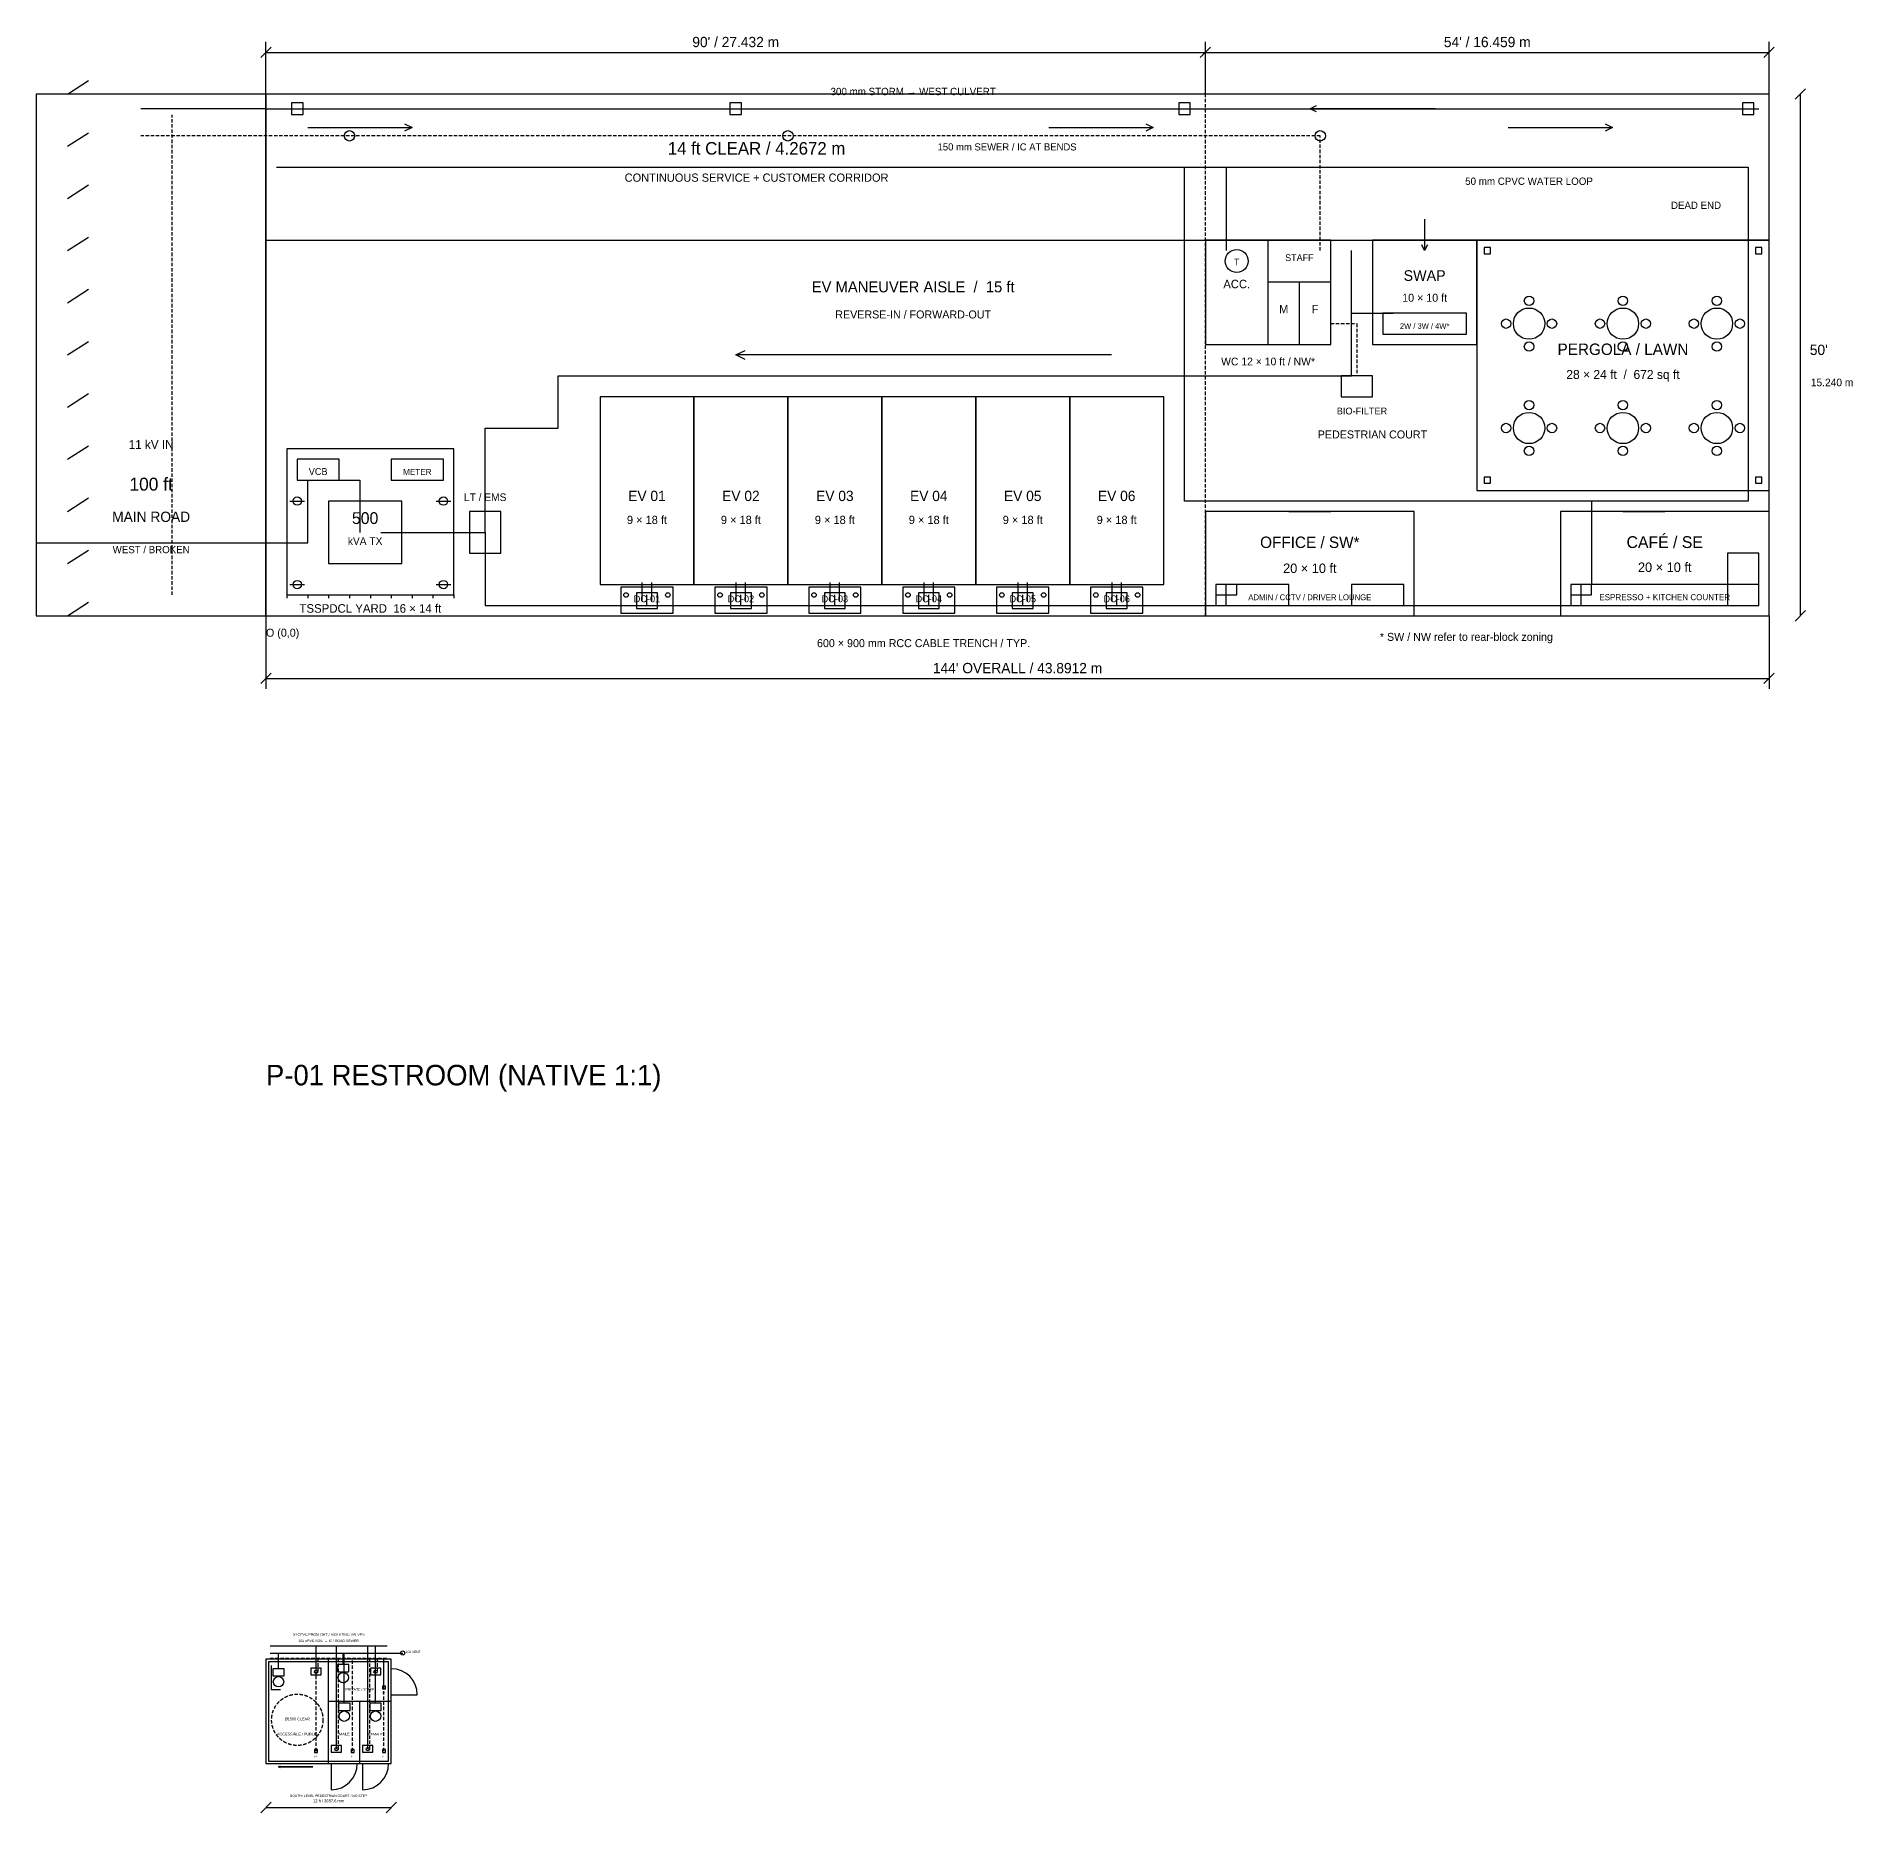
# Model space of a CAD drawing. Header units: millimetres. Extents: x -30480 to 47449, y -68489 to 20421.
# Drawn here: x -6706 to 46331, y -68489 to -16600 of the extents above; entities that cross this region are included whole.
import ezdxf
from ezdxf.enums import TextEntityAlignment as Align

# ---------------------------------------------------------------- set-up
doc = ezdxf.new("R2010")
doc.units = ezdxf.units.MM
doc.linetypes.add('DASHED', pattern=[150, 100, -50])
for name, color, linetype, lineweight, true_color in [('DIMENSIONS', 8, 'Continuous', 25, 0x526765), ('DRIVEWAY_14FT', 4, 'Continuous', 25, 0x15796f), ('EARTHING', 3, 'Continuous', 25, 0x63825c), ('EV_BAYS', 3, 'Continuous', 25, 0x15796f), ('FURNITURE', 8, 'Continuous', 25, 0x526765), ('HV_CABLE_TRENCH', 1, 'Continuous', 25, 0xb8562d), ('LANDSCAPE', 3, 'Continuous', 25, 0x63825c), ('PLOT_BOUNDARY', 7, 'Continuous', 25, 0x183335), ('PLUMBING_LAYOUT', 5, 'Continuous', 25, 0x296da0), ('REAR_CONTAINERS', 7, 'Continuous', 25, 0x183335), ('ROAD', 8, 'Continuous', 25, 0x526765), ('SEWER_LINE', 6, 'Continuous', 25, 0x79576f), ('STORM_DRAINAGE', 4, 'Continuous', 25, 0x15796f), ('TEXT', 7, 'Continuous', 25, 0x183335), ('TSSPDCL_YARD', 30, 'Continuous', 25, 0xb8562d), ('WATER_SUPPLY', 5, 'Continuous', 25, 0x296da0)]:
    doc.layers.add(name, color=color, linetype=linetype, lineweight=lineweight, true_color=true_color)

msp = doc.modelspace()

# ---------------------------------------------------------------- linework, layer by layer
at = {"layer": 'DIMENSIONS'}
for p, q in [((-152.4, -17221.2), (152.4, -16916.4)), ((0, -18288), (0, -16764)), ((27279.6, -17221.2), (27584.4, -16916.4)), ((27279.6, -17221.2), (27584.4, -16916.4)), ((27432, -18288), (27432, -16764)), ((43738.8, -17221.2), (44043.6, -16916.4)), ((43891.2, -18288), (43891.2, -16764)), ((0, -17068.8), (27432, -17068.8)), ((27432, -17068.8), (43891.2, -17068.8)), ((44653.2, -18440.4), (44958, -18135.6)), ((44805.6, -33528), (44805.6, -18288)), ((44653.2, -33680.4), (44958, -33375.6)), ((0, -33528), (0, -35661.6)), ((43891.2, -33528), (43891.2, -35661.6)), ((-152.4, -35509.2), (152.4, -35204.4)), ((0, -35356.8), (43891.2, -35356.8)), ((43738.8, -35509.2), (44043.6, -35204.4)), ((-152.4, -68488.56), (152.4, -68183.76)), ((0, -68336.16), (3657.6, -68336.16)), ((3505.2, -68488.56), (3810, -68183.76))]:
    msp.add_line(p, q, dxfattribs=at)
at = {"layer": 'DIMENSIONS', "linetype": 'DASHED'}
msp.add_line((27432, -33528), (27432, -18288), dxfattribs=at)
at = {"layer": 'DRIVEWAY_14FT'}
for p, q in [((1219.2, -19263.36), (4267.2, -19263.36)), ((22860, -19263.36), (25908, -19263.36)), ((36271.2, -19263.36), (39319.2, -19263.36)), ((33832.8, -21945.6), (33832.8, -22860))]:
    msp.add_line(p, q, dxfattribs=at)
msp.add_lwpolyline([(0, -22555.2), (43891.2, -22555.2), (43891.2, -18288), (0, -18288)], close=True, dxfattribs=at)
for points in [[(4047.635, -19157.298), (4267.2, -19263.36), (4047.635, -19369.422)], [(25688.435, -19157.298), (25908, -19263.36), (25688.435, -19369.422)], [(39099.635, -19157.298), (39319.2, -19263.36), (39099.635, -19369.422)], [(33912.346, -22695.326), (33832.8, -22860), (33753.254, -22695.326)]]:
    msp.add_lwpolyline(points, dxfattribs=at)
at = {"layer": 'EARTHING'}
for p, q in [((701.04, -30175.2), (1127.76, -30175.2)), ((4968.24, -30175.2), (5394.96, -30175.2)), ((701.04, -32613.6), (1127.76, -32613.6)), ((4968.24, -32613.6), (5394.96, -32613.6))]:
    msp.add_line(p, q, dxfattribs=at)
for centre in [(914.4, -30175.2), (5181.6, -30175.2), (914.4, -32613.6), (5181.6, -32613.6)]:
    msp.add_circle(centre, 121.92, dxfattribs=at)
at = {"layer": 'EV_BAYS'}
for p, q in [((24688.8, -25908), (13716, -25908)), ((10988.04, -33101.28), (10988.04, -32552.64)), ((11262.36, -33101.28), (11262.36, -32552.64)), ((13731.24, -33101.28), (13731.24, -32552.64)), ((14005.56, -33101.28), (14005.56, -32552.64)), ((16474.44, -33101.28), (16474.44, -32552.64)), ((16748.76, -33101.28), (16748.76, -32552.64)), ((19217.64, -33101.28), (19217.64, -32552.64)), ((19491.96, -33101.28), (19491.96, -32552.64)), ((21960.84, -33101.28), (21960.84, -32552.64)), ((22235.16, -33101.28), (22235.16, -32552.64)), ((24704.04, -33101.28), (24704.04, -32552.64)), ((24978.36, -33101.28), (24978.36, -32552.64))]:
    msp.add_line(p, q, dxfattribs=at)
msp.add_lwpolyline([(13990.456, -26040.577), (13716, -25908), (13990.456, -25775.423)], dxfattribs=at)
for points in [[(9753.6, -32613.6), (12496.8, -32613.6), (12496.8, -27127.2), (9753.6, -27127.2)], [(12496.8, -32613.6), (15240, -32613.6), (15240, -27127.2), (12496.8, -27127.2)], [(15240, -32613.6), (17983.2, -32613.6), (17983.2, -27127.2), (15240, -27127.2)], [(17983.2, -32613.6), (20726.4, -32613.6), (20726.4, -27127.2), (17983.2, -27127.2)], [(20726.4, -32613.6), (23469.6, -32613.6), (23469.6, -27127.2), (20726.4, -27127.2)], [(23469.6, -32613.6), (26212.8, -32613.6), (26212.8, -27127.2), (23469.6, -27127.2)], [(10363.2, -33451.8), (11887.2, -33451.8), (11887.2, -32689.8), (10363.2, -32689.8)], [(10820.4, -33314.64), (11430, -33314.64), (11430, -32857.44), (10820.4, -32857.44)], [(13106.4, -33451.8), (14630.4, -33451.8), (14630.4, -32689.8), (13106.4, -32689.8)], [(13563.6, -33314.64), (14173.2, -33314.64), (14173.2, -32857.44), (13563.6, -32857.44)], [(15849.6, -33451.8), (17373.6, -33451.8), (17373.6, -32689.8), (15849.6, -32689.8)], [(16306.8, -33314.64), (16916.4, -33314.64), (16916.4, -32857.44), (16306.8, -32857.44)], [(18592.8, -33451.8), (20116.8, -33451.8), (20116.8, -32689.8), (18592.8, -32689.8)], [(19050, -33314.64), (19659.6, -33314.64), (19659.6, -32857.44), (19050, -32857.44)], [(21336, -33451.8), (22860, -33451.8), (22860, -32689.8), (21336, -32689.8)], [(21793.2, -33314.64), (22402.8, -33314.64), (22402.8, -32857.44), (21793.2, -32857.44)], [(24079.2, -33451.8), (25603.2, -33451.8), (25603.2, -32689.8), (24079.2, -32689.8)], [(24536.4, -33314.64), (25146, -33314.64), (25146, -32857.44), (24536.4, -32857.44)]]:
    msp.add_lwpolyline(points, close=True, dxfattribs=at)
for centre in [(10515.6, -32918.4), (11734.8, -32918.4), (13258.8, -32918.4), (14478, -32918.4), (16002, -32918.4), (17221.2, -32918.4), (18745.2, -32918.4), (19964.4, -32918.4), (21488.4, -32918.4), (22707.6, -32918.4), (24231.6, -32918.4), (25450.8, -32918.4)]:
    msp.add_circle(centre, 67.056, dxfattribs=at)
at = {"layer": 'FURNITURE'}
for points in [[(27736.8, -33223.2), (29870.4, -33223.2), (29870.4, -32613.6), (27736.8, -32613.6)], [(31699.2, -33223.2), (33223.2, -33223.2), (33223.2, -32613.6), (31699.2, -32613.6)]]:
    msp.add_lwpolyline(points, close=True, dxfattribs=at)
for centre, radius in [((36880.8, -24323.04), 137.16), ((39624, -24323.04), 137.16), ((42367.2, -24323.04), 137.16), ((36210.24, -24993.6), 137.16), ((36880.8, -24993.6), 457.2), ((37551.36, -24993.6), 137.16), ((38953.44, -24993.6), 137.16), ((39624, -24993.6), 457.2), ((40294.56, -24993.6), 137.16), ((41696.64, -24993.6), 137.16), ((42367.2, -24993.6), 457.2), ((43037.76, -24993.6), 137.16), ((36880.8, -25664.16), 137.16), ((39624, -25664.16), 137.16), ((42367.2, -25664.16), 137.16), ((36880.8, -27371.04), 137.16), ((39624, -27371.04), 137.16), ((42367.2, -27371.04), 137.16), ((36210.24, -28041.6), 137.16), ((36880.8, -28041.6), 457.2), ((37551.36, -28041.6), 137.16), ((38953.44, -28041.6), 137.16), ((39624, -28041.6), 457.2), ((40294.56, -28041.6), 137.16), ((41696.64, -28041.6), 137.16), ((42367.2, -28041.6), 457.2), ((43037.76, -28041.6), 137.16), ((36880.8, -28712.16), 137.16), ((39624, -28712.16), 137.16), ((42367.2, -28712.16), 137.16)]:
    msp.add_circle(centre, radius, dxfattribs=at)
at = {"layer": 'HV_CABLE_TRENCH'}
for p, q in [((31699.2, -24688.8), (32918.4, -24688.8)), ((28041.6, -33223.2), (28041.6, -32613.6)), ((38404.8, -33223.2), (38404.8, -32613.6)), ((11125.2, -33223.2), (11125.2, -32918.4)), ((13868.4, -33223.2), (13868.4, -32918.4)), ((16611.6, -33223.2), (16611.6, -32918.4)), ((19354.8, -33223.2), (19354.8, -32918.4)), ((22098, -33223.2), (22098, -32918.4)), ((24841.2, -33223.2), (24841.2, -32918.4))]:
    msp.add_line(p, q, dxfattribs=at)
for points in [[(6400.8, -31089.6), (6400.8, -28041.6), (8534.4, -28041.6), (8534.4, -26517.6), (31699.2, -26517.6), (31699.2, -22860)], [(-6705.6, -31394.4), (1219.2, -31394.4), (1219.2, -29565.6), (2743.2, -29565.6), (2743.2, -31089.6)], [(3352.8, -31089.6), (6400.8, -31089.6), (6400.8, -33223.2), (43586.4, -33223.2)]]:
    msp.add_lwpolyline(points, dxfattribs=at)
for points in [[(5943.6, -31699.2), (6858, -31699.2), (6858, -30480), (5943.6, -30480)], [(27736.8, -32918.4), (28346.4, -32918.4), (28346.4, -32613.6), (27736.8, -32613.6)], [(38100, -32918.4), (38709.6, -32918.4), (38709.6, -32613.6), (38100, -32613.6)]]:
    msp.add_lwpolyline(points, close=True, dxfattribs=at)
at = {"layer": 'LANDSCAPE'}
for points in [[(35356.8, -29870.4), (43891.2, -29870.4), (43891.2, -22555.2), (35356.8, -22555.2)], [(35570.16, -22951.44), (35753.04, -22951.44), (35753.04, -22768.56), (35570.16, -22768.56)], [(43494.96, -22951.44), (43677.84, -22951.44), (43677.84, -22768.56), (43494.96, -22768.56)], [(35570.16, -29657.04), (35753.04, -29657.04), (35753.04, -29474.16), (35570.16, -29474.16)], [(43494.96, -29657.04), (43677.84, -29657.04), (43677.84, -29474.16), (43494.96, -29474.16)]]:
    msp.add_lwpolyline(points, close=True, dxfattribs=at)
at = {"layer": 'PLOT_BOUNDARY'}
msp.add_lwpolyline([(0, -33528), (43891.2, -33528), (43891.2, -18288), (0, -18288)], close=True, dxfattribs=at)
at = {"layer": 'PLUMBING_LAYOUT', "linetype": 'DASHED'}
msp.add_line((121.92, -63977.52), (3535.68, -63977.52), dxfattribs=at)
at = {"layer": 'PLUMBING_LAYOUT'}
for p, q in [((1828.8, -67056), (1828.8, -64008)), ((3657.6, -65044.32), (3657.6, -64282.32)), ((1828.8, -65227.2), (3657.6, -65227.2)), ((2743.2, -67056), (2743.2, -65227.2)), ((3657.6, -65044.32), (4419.6, -65044.32)), ((365.76, -67056), (1371.6, -67056)), ((365.76, -67147.44), (1371.6, -67147.44)), ((1371.6, -67147.44), (365.76, -67147.44)), ((1905, -67056), (2667, -67056)), ((1905, -67056), (1905, -67818)), ((2819.4, -67056), (3581.4, -67056)), ((2819.4, -67056), (2819.4, -67818))]:
    msp.add_line(p, q, dxfattribs=at)
at = {"layer": 'PLUMBING_LAYOUT', "linetype": 'DASHED'}
for points in [[(31089.6, -24993.6), (31851.6, -24993.6), (31851.6, -26517.6)], [(1463.04, -66690.24), (1463.04, -63977.52)], [(1524, -64373.76), (1524, -63977.52)], [(2118.36, -66629.28), (2118.36, -63977.52)], [(2529.84, -66690.24), (2529.84, -63977.52)], [(3032.76, -66629.28), (3032.76, -63977.52)], [(3261.36, -64373.76), (3261.36, -63977.52)], [(3444.24, -66690.24), (3444.24, -63977.52)], [(3444.24, -64830.96), (3444.24, -63977.52)]]:
    msp.add_lwpolyline(points, dxfattribs=at)
at = {"layer": 'PLUMBING_LAYOUT'}
for points in [[(31394.4, -27127.2), (32308.8, -27127.2), (32308.8, -26517.6), (31394.4, -26517.6)], [(0, -67056), (3657.6, -67056), (3657.6, -64008), (0, -64008)], [(76.2, -66979.8), (3581.4, -66979.8), (3581.4, -64084.2), (76.2, -64084.2)], [(2087.88, -64373.76), (2423.16, -64373.76), (2423.16, -64160.4), (2087.88, -64160.4)], [(198.12, -64495.68), (533.4, -64495.68), (533.4, -64282.32), (198.12, -64282.32)], [(1310.64, -64465.2), (1615.44, -64465.2), (1615.44, -64267.08), (1310.64, -64267.08)], [(3048, -64465.2), (3352.8, -64465.2), (3352.8, -64267.08), (3048, -64267.08)], [(3401.568, -64873.632), (3486.912, -64873.632), (3486.912, -64788.288), (3401.568, -64788.288)], [(2118.36, -65501.52), (2453.64, -65501.52), (2453.64, -65288.16), (2118.36, -65288.16)], [(3032.76, -65501.52), (3368.04, -65501.52), (3368.04, -65288.16), (3032.76, -65288.16)], [(1420.368, -66732.912), (1505.712, -66732.912), (1505.712, -66647.568), (1420.368, -66647.568)], [(1905, -66720.72), (2209.8, -66720.72), (2209.8, -66522.6), (1905, -66522.6)], [(2487.168, -66732.912), (2572.512, -66732.912), (2572.512, -66647.568), (2487.168, -66647.568)], [(2819.4, -66720.72), (3124.2, -66720.72), (3124.2, -66522.6), (2819.4, -66522.6)], [(3401.568, -66732.912), (3486.912, -66732.912), (3486.912, -66647.568), (3401.568, -66647.568)]]:
    msp.add_lwpolyline(points, close=True, dxfattribs=at)
for points in [[(152.4, -64190.88), (152.4, -64891.92), (426.72, -64891.92)], [(420.651, -67173.955), (365.76, -67147.44), (420.651, -67120.925)]]:
    msp.add_lwpolyline(points, dxfattribs=at)
for centre, radius in [((365.76, -64663.32), 152.4), ((1463.04, -64373.76), 48.768), ((2255.52, -64541.4), 152.4), ((3200.4, -64373.76), 48.768), ((2286, -65669.16), 152.4), ((3200.4, -65669.16), 152.4), ((2057.4, -66629.28), 48.768), ((2971.8, -66629.28), 48.768)]:
    msp.add_circle(centre, radius, dxfattribs=at)
at = {"layer": 'PLUMBING_LAYOUT', "linetype": 'DASHED'}
msp.add_circle((914.4, -65775.84), 749.808, dxfattribs=at)
at = {"layer": 'PLUMBING_LAYOUT'}
for centre, start, end in [((3657.6, -65044.32), 0, 90), ((1905, -67056), 270, 360), ((2819.4, -67056), 270, 360)]:
    msp.add_arc(centre, 762, start, end, dxfattribs=at)
at = {"layer": 'REAR_CONTAINERS'}
for p, q in [((29260.8, -25603.2), (29260.8, -22555.2)), ((29260.8, -23774.4), (31089.6, -23774.4)), ((30175.2, -25603.2), (30175.2, -23774.4)), ((29870.4, -30480), (31089.6, -30480)), ((39624, -30480), (40843.2, -30480))]:
    msp.add_line(p, q, dxfattribs=at)
for points in [[(27432, -25603.2), (31089.6, -25603.2), (31089.6, -22555.2), (27432, -22555.2)], [(32308.8, -25603.2), (35356.8, -25603.2), (35356.8, -22555.2), (32308.8, -22555.2)], [(32613.6, -25298.4), (35052, -25298.4), (35052, -24688.8), (32613.6, -24688.8)], [(27432, -33528), (33528, -33528), (33528, -30480), (27432, -30480)], [(37795.2, -33528), (43891.2, -33528), (43891.2, -30480), (37795.2, -30480)], [(42672, -33223.2), (43586.4, -33223.2), (43586.4, -31699.2), (42672, -31699.2)], [(38100, -33223.2), (43586.4, -33223.2), (43586.4, -32613.6), (38100, -32613.6)]]:
    msp.add_lwpolyline(points, close=True, dxfattribs=at)
at = {"layer": 'ROAD'}
for p, q in [((-5791.2, -18288), (-5181.6, -17891.76)), ((-5791.2, -19812), (-5181.6, -19415.76)), ((-5791.2, -21336), (-5181.6, -20939.76)), ((-5791.2, -22860), (-5181.6, -22463.76)), ((-5791.2, -24384), (-5181.6, -23987.76)), ((-5791.2, -25908), (-5181.6, -25511.76)), ((-5791.2, -27432), (-5181.6, -27035.76)), ((-5791.2, -28956), (-5181.6, -28559.76)), ((-5791.2, -30480), (-5181.6, -30083.76)), ((-5791.2, -32004), (-5181.6, -31607.76)), ((-5791.2, -33528), (-5181.6, -33131.76))]:
    msp.add_line(p, q, dxfattribs=at)
at = {"layer": 'ROAD', "linetype": 'DASHED'}
msp.add_line((-2743.2, -32918.4), (-2743.2, -18897.6), dxfattribs=at)
at = {"layer": 'ROAD'}
msp.add_lwpolyline([(-6705.6, -33528), (0, -33528), (0, -18288), (-6705.6, -18288)], close=True, dxfattribs=at)
at = {"layer": 'SEWER_LINE'}
for p, q in [((121.92, -63825.12), (3535.68, -63825.12)), ((365.76, -64282.32), (365.76, -63825.12)), ((2255.52, -64160.4), (2255.52, -63825.12)), ((2286, -65288.16), (2286, -63825.12)), ((3200.4, -65288.16), (3200.4, -63825.12)), ((3535.68, -63825.12), (3992.88, -63825.12))]:
    msp.add_line(p, q, dxfattribs=at)
at = {"layer": 'SEWER_LINE', "linetype": 'DASHED'}
msp.add_lwpolyline([(30784.8, -22860), (30784.8, -19507.2), (-3657.6, -19507.2)], dxfattribs=at)
at = {"layer": 'SEWER_LINE'}
for centre, radius in [((2438.4, -19507.2), 152.4), ((15240, -19507.2), 152.4), ((30784.8, -19507.2), 152.4), ((3992.88, -63825.12), 60.96)]:
    msp.add_circle(centre, radius, dxfattribs=at)
at = {"layer": 'STORM_DRAINAGE'}
for p, q in [((0, -18714.72), (43586.4, -18714.72)), ((34137.6, -18714.72), (30480, -18714.72))]:
    msp.add_line(p, q, dxfattribs=at)
for points in [[(746.76, -18882.36), (1082.04, -18882.36), (1082.04, -18547.08), (746.76, -18547.08)], [(13548.36, -18882.36), (13883.64, -18882.36), (13883.64, -18547.08), (13548.36, -18547.08)], [(26654.76, -18882.36), (26990.04, -18882.36), (26990.04, -18547.08), (26654.76, -18547.08)], [(43113.96, -18882.36), (43449.24, -18882.36), (43449.24, -18547.08), (43113.96, -18547.08)]]:
    msp.add_lwpolyline(points, close=True, dxfattribs=at)
for points in [[(0, -18714.72), (-3657.6, -18714.72)], [(30672.119, -18807.524), (30480, -18714.72), (30672.119, -18621.916)]]:
    msp.add_lwpolyline(points, dxfattribs=at)
at = {"layer": 'TSSPDCL_YARD'}
for p, q in [((609.6, -32918.4), (609.6, -33009.84)), ((1219.2, -32918.4), (1219.2, -33009.84)), ((1828.8, -32918.4), (1828.8, -33009.84)), ((2438.4, -32918.4), (2438.4, -33009.84)), ((3048, -32918.4), (3048, -33009.84)), ((3657.6, -32918.4), (3657.6, -33009.84)), ((4267.2, -32918.4), (4267.2, -33009.84)), ((4876.8, -32918.4), (4876.8, -33009.84)), ((5486.4, -32918.4), (5486.4, -33009.84))]:
    msp.add_line(p, q, dxfattribs=at)
for points in [[(609.6, -32918.4), (5486.4, -32918.4), (5486.4, -28651.2), (609.6, -28651.2)], [(914.4, -29565.6), (2133.6, -29565.6), (2133.6, -28956), (914.4, -28956)], [(3657.6, -29565.6), (5181.6, -29565.6), (5181.6, -28956), (3657.6, -28956)], [(1828.8, -32004), (3962.4, -32004), (3962.4, -30175.2), (1828.8, -30175.2)]]:
    msp.add_lwpolyline(points, close=True, dxfattribs=at)
at = {"layer": 'WATER_SUPPLY'}
for p, q in [((28041.6, -20421.6), (28041.6, -22860)), ((38709.6, -30175.2), (38709.6, -32613.6)), ((121.92, -63611.76), (3535.68, -63611.76))]:
    msp.add_line(p, q, dxfattribs=at)
for points in [[(304.8, -20421.6), (43281.6, -20421.6), (43281.6, -30175.2), (26822.4, -30175.2), (26822.4, -20421.6)], [(1463.04, -64373.76), (1463.04, -63611.76)], [(2057.4, -66629.28), (2057.4, -63611.76)], [(2971.8, -66629.28), (2971.8, -63611.76)], [(3200.4, -64373.76), (3200.4, -63611.76)]]:
    msp.add_lwpolyline(points, dxfattribs=at)
msp.add_circle((28346.4, -23164.8), 335.28, dxfattribs=at)

# ---------------------------------------------------------------- texts
at = {"layer": 'DIMENSIONS'}
for s, height, p in [("90' / 27.432 m", 300.3804, (13716, -16916.4)), ("54' / 16.459 m", 300.3804, (35661.6, -16916.4)), ('* SW / NW refer to rear-block zoning', 233.6292, (35052, -34259.52)), ("144' OVERALL / 43.8912 m", 300.3804, (21945.6, -35204.4)), ('12 ft / 3657.6 mm', 84.55152, (1828.8, -68183.76))]:
    msp.add_text(s, height=height, dxfattribs=at).set_placement(p, align=Align.CENTER)
for s, height, p in [("50'", 300.3804, (45079.92, -25908)), ('15.240 m', 222.504, (45110.4, -26822.4)), ('O (0,0)', 233.6292, (0, -34137.6))]:
    msp.add_text(s, height=height, dxfattribs=at).set_placement(p)
at = {"layer": 'DRIVEWAY_14FT'}
for s, height, p in [('14 ft CLEAR / 4.2672 m', 367.1316, (14325.6, -20055.84)), ('CONTINUOUS SERVICE + CUSTOMER CORRIDOR', 240.30432, (14325.6, -20848.32)), ('DEAD END', 211.3788, (41757.6, -21640.8))]:
    msp.add_text(s, height=height, dxfattribs=at).set_placement(p, align=Align.CENTER)
at = {"layer": 'EV_BAYS'}
for s, height, p in [('EV MANEUVER AISLE  /  15 ft', 322.6308, (18897.6, -24079.2)), ('REVERSE-IN / FORWARD-OUT', 233.6292, (18897.6, -24841.2)), ('EV 01', 300.3804, (11125.2, -30175.2)), ('EV 02', 300.3804, (13868.4, -30175.2)), ('EV 03', 300.3804, (16611.6, -30175.2)), ('EV 04', 300.3804, (19354.8, -30175.2)), ('EV 05', 300.3804, (22098, -30175.2)), ('EV 06', 300.3804, (24841.2, -30175.2)), ('9 × 18 ft', 240.3043, (11125.2, -30845.76)), ('9 × 18 ft', 240.3043, (13868.4, -30845.76)), ('9 × 18 ft', 240.3043, (16611.6, -30845.76)), ('9 × 18 ft', 240.3043, (19354.8, -30845.76)), ('9 × 18 ft', 240.3043, (22098, -30845.76)), ('9 × 18 ft', 240.3043, (24841.2, -30845.76)), ('DC-01', 200.2536, (11125.2, -33131.76)), ('DC-02', 200.2536, (13868.4, -33131.76)), ('DC-03', 200.2536, (16611.6, -33131.76)), ('DC-04', 200.2536, (19354.8, -33131.76)), ('DC-05', 200.2536, (22098, -33131.76)), ('DC-06', 200.2536, (24841.2, -33131.76))]:
    msp.add_text(s, height=height, dxfattribs=at).set_placement(p, align=Align.CENTER)
at = {"layer": 'HV_CABLE_TRENCH'}
for s, height, p in [('11 kV IN', 255.8796, (-3352.8, -28651.2)), ('LT / EMS', 222.504, (6400.8, -30175.2)), ('600 × 900 mm RCC CABLE TRENCH / TYP.', 233.6292, (19202.4, -34442.4))]:
    msp.add_text(s, height=height, dxfattribs=at).set_placement(p, align=Align.CENTER)
at = {"layer": 'LANDSCAPE'}
for s, height, p in [('PERGOLA / LAWN', 333.756, (39624, -25908)), ('28 × 24 ft  /  672 sq ft', 262.55472, (39624, -26609.04))]:
    msp.add_text(s, height=height, dxfattribs=at).set_placement(p, align=Align.CENTER)
at = {"layer": 'PLUMBING_LAYOUT'}
for s, height, p in [('BIO-FILTER', 200.2536, (32004, -27645.36)), ('FT', 51.1759, (3444.24, -65013.84)), ('Ø1500 CLEAR', 80.10144, (914.4, -65791.08)), ('FT', 51.1759, (1463.04, -66873.12)), ('FT', 51.1759, (2529.84, -66873.12)), ('FT', 51.1759, (3444.24, -66873.12)), ('SOUTH: LEVEL PEDESTRIAN COURT / NO STEP', 71.20128, (1828.8, -68031.36))]:
    msp.add_text(s, height=height, dxfattribs=at).set_placement(p, align=Align.CENTER)
at = {"layer": 'ROAD'}
for s, height, p in [('100 ft', 378.2568, (-3352.8, -29870.4)), ('MAIN ROAD', 300.3804, (-3352.8, -30784.8)), ('WEST / BROKEN', 211.3788, (-3352.8, -31699.2))]:
    msp.add_text(s, height=height, dxfattribs=at).set_placement(p, align=Align.CENTER)
at = {"layer": 'SEWER_LINE'}
for s, height, p in [('150 mm SEWER / IC AT BENDS', 206.92872, (21640.8, -19933.92)), ('150 uPVC SOIL → IC / ROAD SEWER', 73.42632, (1828.8, -63505.08)), ('100 VENT', 66.7512, (4297.68, -63825.12))]:
    msp.add_text(s, height=height, dxfattribs=at).set_placement(p, align=Align.CENTER)
at = {"layer": 'STORM_DRAINAGE'}
msp.add_text('300 mm STORM → WEST CULVERT', height=213.60384, dxfattribs=at).set_placement((18897.6, -18318.48), align=Align.CENTER)
at = {"layer": 'TEXT'}
for s, height, p in [('STAFF', 195.8035, (30175.2, -23164.8)), ('ACC.', 244.7544, (28346.4, -23957.28)), ('SWAP', 311.5056, (33832.8, -23743.92)), ('10 × 10 ft', 233.6292, (33832.8, -24353.52)), ('M', 244.754, (29718, -24688.8)), ('F', 244.754, (30632.4, -24688.8)), ('2W / 3W / 4W*', 164.65296, (33832.8, -25146)), ('WC 12 × 10 ft / NW*', 226.95408, (29260.8, -26212.8)), ('PEDESTRIAN COURT', 233.6292, (32308.8, -28346.4)), ('VCB', 200.2536, (1524, -29413.2)), ('METER', 178.0032, (4419.6, -29413.2)), ('OFFICE / SW*', 333.756, (30480, -31546.8)), ('CAFÉ / SE', 344.8812, (40843.2, -31546.8)), ('20 × 10 ft', 278.13, (30480, -32278.32)), ('20 × 10 ft', 278.13, (40843.2, -32247.84)), ('ADMIN / CCTV / DRIVER LOUNGE', 169.10304, (30480, -33070.8)), ('ESPRESSO + KITCHEN COUNTER', 175.77816, (40843.2, -33070.8)), ('PRIVATE / STAFF', 73.42632, (2743.2, -64922.4)), ('ACCESSIBLE / PUBLIC', 80.10144, (914.4, -66233.04)), ('MALE', 84.5515, (2286, -66233.04)), ('FEMALE', 75.6514, (3200.4, -66233.04))]:
    msp.add_text(s, height=height, dxfattribs=at).set_placement(p, align=Align.CENTER)
msp.add_text('P-01 RESTROOM (NATIVE 1:1)', height=600, dxfattribs=at).set_placement((0, -47244))
at = {"layer": 'TSSPDCL_YARD'}
for s, height, p in [('500', 344.8812, (2895.6, -30845.76)), ('kVA TX', 222.504, (2895.6, -31455.36)), ('TSSPDCL YARD  16 × 14 ft', 249.20448, (3048, -33436.56))]:
    msp.add_text(s, height=height, dxfattribs=at).set_placement(p, align=Align.CENTER)
at = {"layer": 'WATER_SUPPLY'}
for s, height, p in [('50 mm CPVC WATER LOOP', 213.60384, (36880.8, -20939.76)), ('T', 189.128, (28346.4, -23286.72)), ('50 CPVC FROM OHT / ISOLATING VALVES', 75.65136, (1828.8, -63322.2))]:
    msp.add_text(s, height=height, dxfattribs=at).set_placement(p, align=Align.CENTER)

doc.saveas('drawing.dxf')
